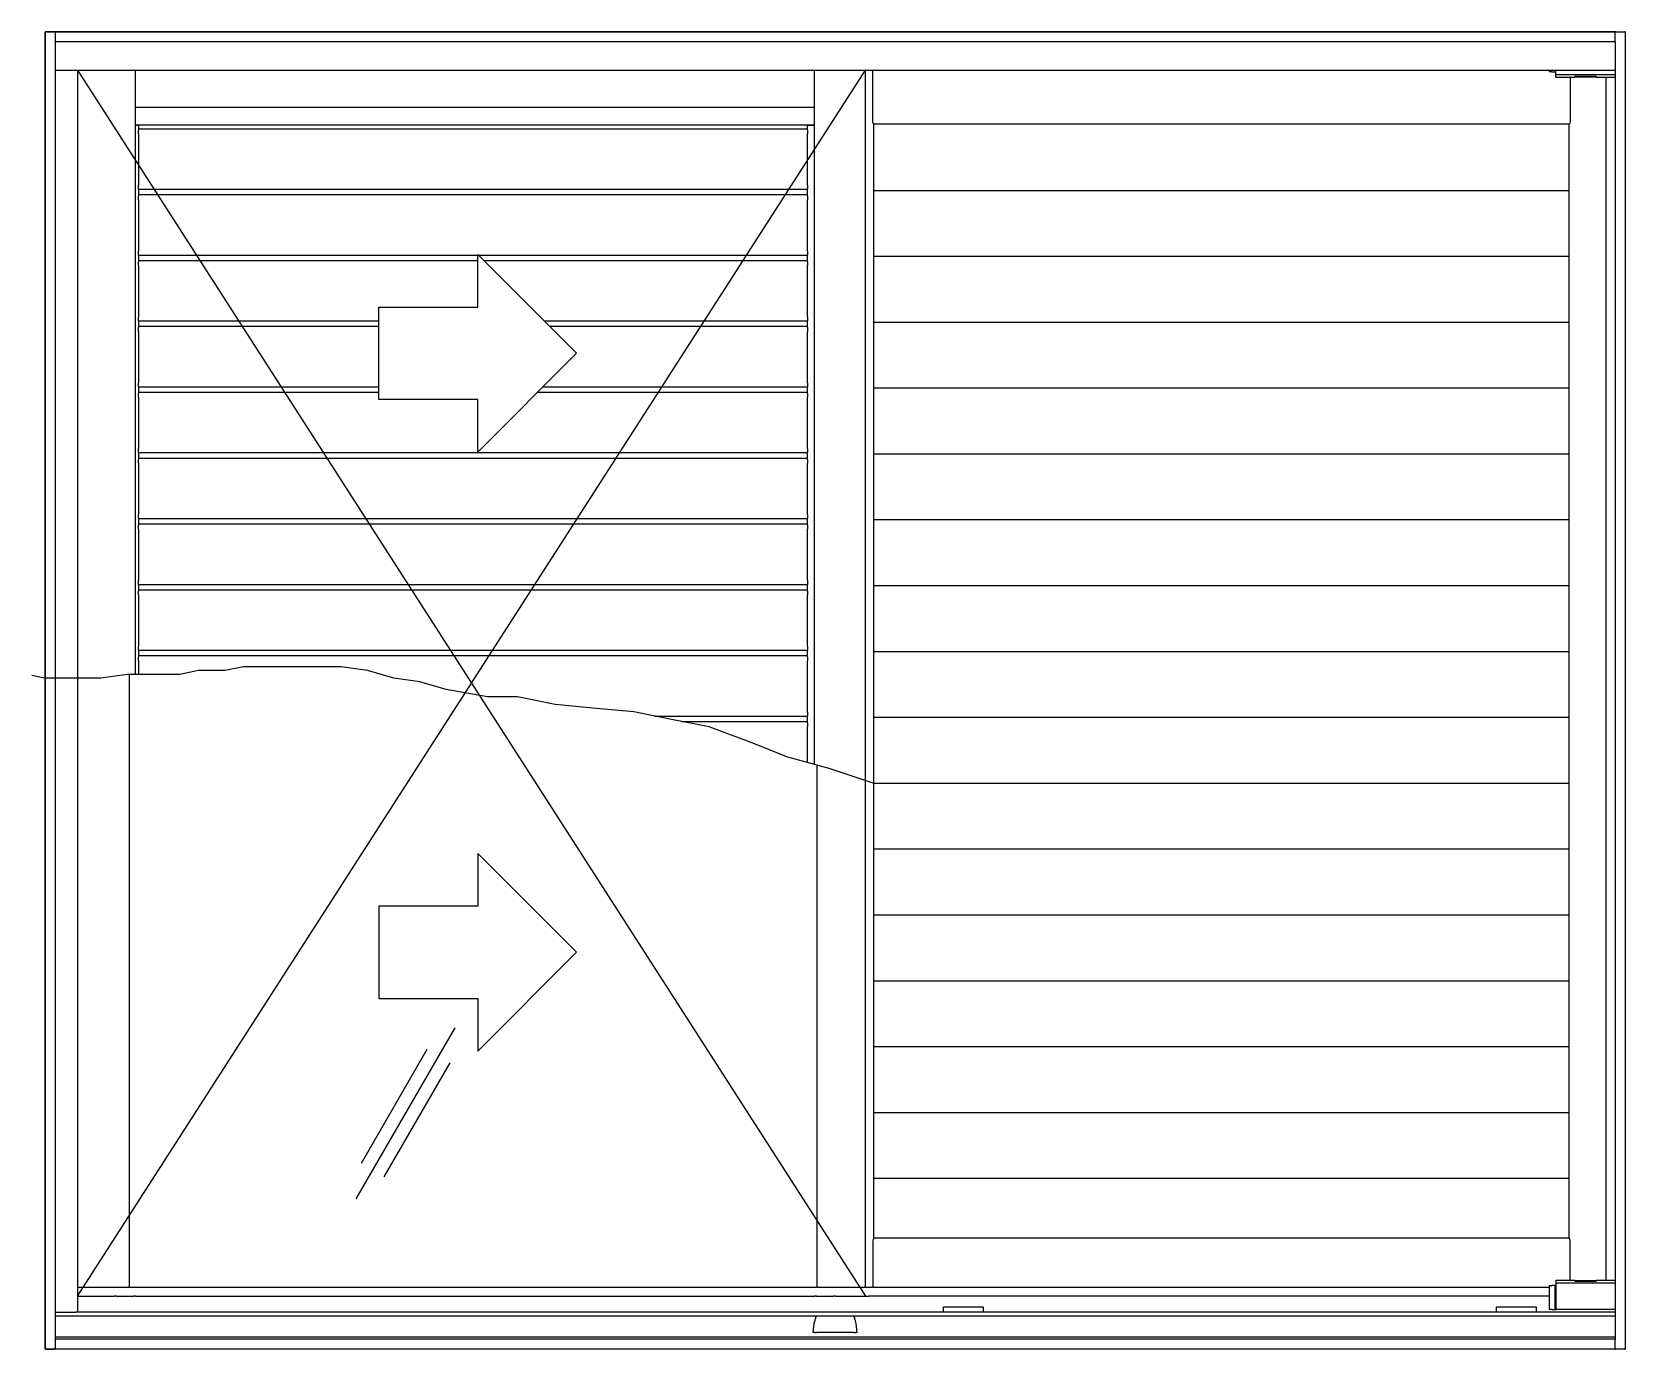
# Model space of a CAD drawing. Header units: millimetres. Extents: x 435.05 to 436.26, y 1052.6 to 1053.6.
import ezdxf

# ---------------------------------------------------------------- set-up
doc = ezdxf.new("R2010")
doc.units = ezdxf.units.MM
doc.header["$LTSCALE"] = 0.5
doc.layers.add('Gravia_Janelas', color=1, linetype='Continuous')

msp = doc.modelspace()

# ---------------------------------------------------------------- linework, layer by layer
at = {"layer": 'Gravia_Janelas'}
for p, q in [((435.0594, 1053.5959), (435.0598, 1053.5959)), ((435.0594, 1053.5959), (435.0594, 1052.5959)), ((435.0666, 1053.5959), (435.0598, 1053.5959)), ((435.0666, 1053.5959), (435.067, 1053.5959)), ((435.067, 1053.5955), (435.067, 1053.5959)), ((436.2518, 1053.5959), (435.067, 1053.5959)), ((435.067, 1053.5955), (435.067, 1053.5887)), ((436.2518, 1053.5959), (436.2518, 1053.5955)), ((436.2522, 1053.5959), (436.2518, 1053.5959)), ((436.2518, 1053.5887), (436.2518, 1053.5955)), ((436.2522, 1053.5959), (436.259, 1053.5959)), ((436.2594, 1053.5959), (436.259, 1053.5959)), ((436.2594, 1053.5959), (436.2594, 1052.5959)), ((435.067, 1053.5883), (435.067, 1053.5887)), ((436.2518, 1053.5883), (435.067, 1053.5883)), ((435.067, 1053.5883), (435.067, 1052.6035)), ((436.2518, 1053.5887), (436.2518, 1053.5883)), ((436.2518, 1053.5883), (436.2518, 1052.6035)), ((435.067, 1053.5669), (436.2518, 1053.5669)), ((435.084, 1053.5669), (435.6824, 1052.636)), ((435.084, 1052.636), (435.6824, 1053.5669)), ((435.084, 1053.5669), (435.084, 1052.624)), ((435.128, 1053.1081), (435.128, 1053.5669)), ((435.6438, 1053.0398), (435.6438, 1053.5669)), ((435.6824, 1052.643), (435.6824, 1053.5669)), ((436.2018, 1053.5669), (436.2018, 1053.5655)), ((436.2038, 1053.5655), (436.2018, 1053.5655)), ((436.2038, 1053.5655), (436.2063, 1053.5655)), ((436.2063, 1053.5669), (436.2063, 1053.5655)), ((436.2063, 1053.5655), (436.2068, 1053.5655)), ((436.2068, 1053.5635), (436.2068, 1053.5669)), ((436.2068, 1053.5615), (436.2068, 1053.5635)), ((436.2068, 1053.5635), (436.2518, 1053.5635)), ((436.2068, 1053.5615), (436.2213, 1053.5615)), ((436.2213, 1053.562), (436.2373, 1053.562)), ((436.2213, 1053.5615), (436.2213, 1053.562)), ((436.2373, 1053.562), (436.2213, 1053.562)), ((436.2213, 1053.562), (436.2213, 1053.5615)), ((436.2373, 1053.5615), (436.2213, 1053.5615)), ((436.2373, 1053.562), (436.2373, 1053.5615)), ((436.2373, 1053.562), (436.2373, 1053.5615)), ((436.2373, 1053.5615), (436.2518, 1053.5615)), ((436.2448, 1053.5615), (436.2448, 1052.6481)), ((435.128, 1053.5388), (435.6438, 1053.5388)), ((435.128, 1053.5253), (435.6438, 1053.5253)), ((435.1303, 1053.5248), (435.128, 1053.5248)), ((435.1303, 1053.5253), (435.1303, 1053.5224)), ((435.6385, 1053.5224), (435.6385, 1053.5253)), ((435.6438, 1053.5248), (435.6385, 1053.5248)), ((435.6888, 1052.6801), (435.6888, 1053.5258)), ((436.217, 1052.6801), (436.217, 1053.5258)), ((435.1303, 1053.5224), (435.1303, 1053.5214)), ((435.1303, 1053.5224), (435.6385, 1053.5224)), ((435.1303, 1053.5185), (435.1303, 1053.5214)), ((435.1303, 1053.5185), (435.1303, 1053.4795)), ((435.6385, 1053.5214), (435.6385, 1053.5224)), ((435.6385, 1053.5214), (435.6385, 1053.5185)), ((435.6385, 1053.4795), (435.6385, 1053.5185)), ((435.1303, 1053.4765), (435.1303, 1053.4795)), ((435.1303, 1053.4765), (435.1303, 1053.4724)), ((435.1303, 1053.4765), (435.6385, 1053.4765)), ((435.6385, 1053.4795), (435.6385, 1053.4765)), ((435.6385, 1053.4724), (435.6385, 1053.4765)), ((435.6888, 1053.4756), (436.217, 1053.4756)), ((435.1303, 1053.4724), (435.1303, 1053.4714)), ((435.1303, 1053.4724), (435.6385, 1053.4724)), ((435.1303, 1053.4685), (435.1303, 1053.4714)), ((435.1303, 1053.4685), (435.1303, 1053.4295)), ((435.6385, 1053.4714), (435.6385, 1053.4724)), ((435.6385, 1053.4714), (435.6385, 1053.4685)), ((435.6385, 1053.4295), (435.6385, 1053.4685)), ((435.1303, 1053.4265), (435.1303, 1053.4295)), ((435.1303, 1053.4265), (435.1303, 1053.4224)), ((435.1303, 1053.4265), (435.388, 1053.4265)), ((435.3885, 1053.4265), (435.6385, 1053.4265)), ((435.6385, 1053.4295), (435.6385, 1053.4265)), ((435.6385, 1053.4224), (435.6385, 1053.4265)), ((435.1303, 1053.4224), (435.1303, 1053.4214)), ((435.1303, 1053.4224), (435.388, 1053.4224)), ((435.1303, 1053.4185), (435.1303, 1053.4214)), ((435.1303, 1053.4185), (435.1303, 1053.3795)), ((435.3926, 1053.4224), (435.6385, 1053.4224)), ((435.6385, 1053.4214), (435.6385, 1053.4224)), ((435.6385, 1053.4214), (435.6385, 1053.4185)), ((435.6385, 1053.3795), (435.6385, 1053.4185)), ((435.6888, 1053.4256), (436.217, 1053.4256)), ((435.1303, 1053.3765), (435.1303, 1053.3795)), ((435.6385, 1053.3795), (435.6385, 1053.3765)), ((435.1303, 1053.3765), (435.1303, 1053.3724)), ((435.1303, 1053.3765), (435.313, 1053.3765)), ((435.1303, 1053.3724), (435.1303, 1053.3714)), ((435.1303, 1053.3724), (435.313, 1053.3724)), ((435.1303, 1053.3685), (435.1303, 1053.3714)), ((435.1303, 1053.3685), (435.1303, 1053.3295)), ((435.4385, 1053.3765), (435.6385, 1053.3765)), ((435.4426, 1053.3724), (435.6385, 1053.3724)), ((435.6385, 1053.3724), (435.6385, 1053.3765)), ((435.6385, 1053.3714), (435.6385, 1053.3724)), ((435.6385, 1053.3714), (435.6385, 1053.3685)), ((435.6385, 1053.3295), (435.6385, 1053.3685)), ((435.6888, 1053.3756), (436.217, 1053.3756)), ((435.1303, 1053.3265), (435.1303, 1053.3295)), ((435.6385, 1053.3295), (435.6385, 1053.3265)), ((435.1303, 1053.3265), (435.313, 1053.3265)), ((435.1303, 1053.3265), (435.1303, 1053.3224)), ((435.1303, 1053.3224), (435.1303, 1053.3214)), ((435.1303, 1053.3224), (435.313, 1053.3224)), ((435.1303, 1053.3185), (435.1303, 1053.3214)), ((435.1303, 1053.3185), (435.1303, 1053.2795)), ((435.4334, 1053.3224), (435.6385, 1053.3224)), ((435.4375, 1053.3265), (435.6385, 1053.3265)), ((435.6385, 1053.3224), (435.6385, 1053.3265)), ((435.6385, 1053.3214), (435.6385, 1053.3224)), ((435.6385, 1053.3214), (435.6385, 1053.3185)), ((435.6385, 1053.2795), (435.6385, 1053.3185)), ((435.6888, 1053.3256), (436.217, 1053.3256)), ((435.1303, 1053.2765), (435.1303, 1053.2795)), ((435.1303, 1053.2765), (435.1303, 1053.2724)), ((435.1303, 1053.2765), (435.6385, 1053.2765)), ((435.1303, 1053.2724), (435.1303, 1053.2714)), ((435.1303, 1053.2724), (435.6385, 1053.2724)), ((435.1303, 1053.2685), (435.1303, 1053.2714)), ((435.6385, 1053.2795), (435.6385, 1053.2765)), ((435.6385, 1053.2724), (435.6385, 1053.2765)), ((435.6385, 1053.2714), (435.6385, 1053.2724)), ((435.6385, 1053.2714), (435.6385, 1053.2685)), ((435.6888, 1053.2756), (436.217, 1053.2756)), ((435.1303, 1053.2685), (435.1303, 1053.2295)), ((435.6385, 1053.2295), (435.6385, 1053.2685)), ((435.1303, 1053.2265), (435.1303, 1053.2295)), ((435.1303, 1053.2265), (435.1303, 1053.2224)), ((435.1303, 1053.2265), (435.6385, 1053.2265)), ((435.1303, 1053.2224), (435.1303, 1053.2214)), ((435.1303, 1053.2224), (435.6385, 1053.2224)), ((435.1303, 1053.2185), (435.1303, 1053.2214)), ((435.6385, 1053.2295), (435.6385, 1053.2265)), ((435.6385, 1053.2224), (435.6385, 1053.2265)), ((435.6385, 1053.2214), (435.6385, 1053.2224)), ((435.6385, 1053.2214), (435.6385, 1053.2185)), ((435.6888, 1053.2256), (436.217, 1053.2256)), ((435.1303, 1053.2185), (435.1303, 1053.1795)), ((435.6385, 1053.1795), (435.6385, 1053.2185)), ((435.1303, 1053.1765), (435.1303, 1053.1795)), ((435.1303, 1053.1765), (435.1303, 1053.1724)), ((435.1303, 1053.1765), (435.6385, 1053.1765)), ((435.1303, 1053.1724), (435.1303, 1053.1714)), ((435.1303, 1053.1724), (435.6385, 1053.1724)), ((435.6385, 1053.1795), (435.6385, 1053.1765)), ((435.6385, 1053.1724), (435.6385, 1053.1765)), ((435.6385, 1053.1714), (435.6385, 1053.1724)), ((435.6888, 1053.1756), (436.217, 1053.1756)), ((435.1303, 1053.1685), (435.1303, 1053.1714)), ((435.1303, 1053.1685), (435.1303, 1053.1295)), ((435.6385, 1053.1714), (435.6385, 1053.1685)), ((435.6385, 1053.1295), (435.6385, 1053.1685)), ((435.1303, 1053.1265), (435.1303, 1053.1295)), ((435.1303, 1053.1265), (435.1303, 1053.1224)), ((435.1303, 1053.1265), (435.6385, 1053.1265)), ((435.6385, 1053.1295), (435.6385, 1053.1265)), ((435.6385, 1053.1224), (435.6385, 1053.1265)), ((435.6888, 1053.1256), (436.217, 1053.1256)), ((435.1303, 1053.1224), (435.1303, 1053.1214)), ((435.1303, 1053.1224), (435.6385, 1053.1224)), ((435.1303, 1053.1185), (435.1303, 1053.1214)), ((435.1303, 1053.1185), (435.1303, 1053.1081)), ((435.6385, 1053.1214), (435.6385, 1053.1224)), ((435.6385, 1053.1214), (435.6385, 1053.1185)), ((435.6385, 1053.0795), (435.6385, 1053.1185)), ((435.1233, 1053.1081), (435.1233, 1052.643)), ((435.5223, 1053.0765), (435.6385, 1053.0765)), ((435.6385, 1053.0795), (435.6385, 1053.0765)), ((435.6385, 1053.0724), (435.6385, 1053.0765)), ((435.6888, 1053.0756), (436.217, 1053.0756)), ((435.5428, 1053.0724), (435.6385, 1053.0724)), ((435.6385, 1053.0714), (435.6385, 1053.0724)), ((435.6385, 1053.0714), (435.6385, 1053.0685)), ((435.6385, 1053.0413), (435.6385, 1053.0685)), ((435.6455, 1053.0394), (435.6455, 1052.643)), ((435.6888, 1053.0256), (436.217, 1053.0256)), ((435.6888, 1052.9756), (436.217, 1052.9756)), ((435.6888, 1052.9256), (436.217, 1052.9256)), ((435.6888, 1052.8756), (436.217, 1052.8756)), ((435.3705, 1052.8399), (435.2955, 1052.71)), ((435.3494, 1052.8233), (435.2994, 1052.7367)), ((435.6888, 1052.8256), (436.217, 1052.8256)), ((435.3667, 1052.8133), (435.3167, 1052.7267)), ((435.6888, 1052.7756), (436.217, 1052.7756)), ((435.6888, 1052.7256), (436.217, 1052.7256)), ((435.084, 1052.643), (436.2018, 1052.643)), ((435.6824, 1052.643), (436.2018, 1052.643)), ((436.2018, 1052.6441), (436.2018, 1052.6261)), ((436.2018, 1052.6441), (436.2038, 1052.6441)), ((436.2063, 1052.6441), (436.2038, 1052.6441)), ((436.2068, 1052.6441), (436.2063, 1052.6441)), ((436.2063, 1052.6261), (436.2063, 1052.6441)), ((436.2068, 1052.6481), (436.2068, 1052.6461)), ((436.2213, 1052.6481), (436.2068, 1052.6481)), ((436.2068, 1052.6461), (436.2068, 1052.6261)), ((436.2518, 1052.6461), (436.2068, 1052.6461)), ((436.2213, 1052.6476), (436.2213, 1052.6481)), ((436.2213, 1052.6481), (436.2373, 1052.6481)), ((436.2213, 1052.6476), (436.2213, 1052.6481)), ((436.2373, 1052.6476), (436.2213, 1052.6476)), ((436.2213, 1052.6476), (436.2373, 1052.6476)), ((436.2518, 1052.6481), (436.2373, 1052.6481)), ((436.2373, 1052.6481), (436.2373, 1052.6476)), ((436.2373, 1052.6476), (436.2373, 1052.6481)), ((435.084, 1052.636), (435.1118, 1052.636)), ((435.1118, 1052.636), (435.1122, 1052.636)), ((435.1136, 1052.636), (435.1122, 1052.636)), ((435.1136, 1052.636), (435.1265, 1052.636)), ((435.128, 1052.636), (435.1265, 1052.636)), ((435.128, 1052.636), (435.6438, 1052.636)), ((435.6453, 1052.636), (435.6438, 1052.636)), ((435.6453, 1052.636), (435.6582, 1052.636)), ((435.6597, 1052.636), (435.6582, 1052.636)), ((435.6597, 1052.636), (435.6601, 1052.636)), ((435.6601, 1052.636), (435.685, 1052.636)), ((436.2018, 1052.636), (435.685, 1052.636)), ((435.7418, 1052.628), (435.7718, 1052.628)), ((435.7418, 1052.6244), (435.7418, 1052.628)), ((435.7718, 1052.628), (435.7718, 1052.6244)), ((436.1618, 1052.628), (436.1918, 1052.628)), ((436.1618, 1052.6244), (436.1618, 1052.628)), ((436.1918, 1052.628), (436.1918, 1052.6244)), ((435.067, 1052.624), (435.0674, 1052.624)), ((435.067, 1052.6211), (436.2518, 1052.6211)), ((435.0674, 1052.624), (435.0828, 1052.624)), ((435.0839, 1052.624), (435.0828, 1052.624)), ((436.2518, 1052.624), (435.0839, 1052.624)), ((435.7418, 1052.624), (435.7418, 1052.6244)), ((435.7718, 1052.6244), (435.7718, 1052.624)), ((436.1618, 1052.624), (436.1618, 1052.6244)), ((436.1918, 1052.6244), (436.1918, 1052.624)), ((436.2038, 1052.6261), (436.2018, 1052.6261)), ((436.2038, 1052.6261), (436.2063, 1052.6261)), ((436.2063, 1052.6261), (436.2068, 1052.6261)), ((436.2518, 1052.6261), (436.2068, 1052.6261)), ((436.2518, 1052.605), (435.067, 1052.605)), ((435.067, 1052.6031), (435.067, 1052.6035)), ((436.2518, 1052.6035), (435.067, 1052.6035)), ((435.644, 1052.6085), (435.6426, 1052.6085)), ((435.644, 1052.6085), (435.6452, 1052.6085)), ((435.6736, 1052.6085), (435.6452, 1052.6085)), ((435.6736, 1052.6085), (435.6748, 1052.6085)), ((435.6761, 1052.6085), (435.6748, 1052.6085)), ((436.2518, 1052.6035), (436.2518, 1052.6031)), ((435.0598, 1052.5959), (435.0594, 1052.5959)), ((435.0598, 1052.5959), (435.0666, 1052.5959)), ((435.067, 1052.5959), (435.0666, 1052.5959)), ((435.067, 1052.6031), (435.067, 1052.5963)), ((435.067, 1052.5959), (435.067, 1052.5963)), ((436.2518, 1052.5959), (435.067, 1052.5959)), ((436.2518, 1052.5963), (436.2518, 1052.6031)), ((436.2518, 1052.5963), (436.2518, 1052.5959)), ((436.2518, 1052.5959), (436.2522, 1052.5959)), ((436.259, 1052.5959), (436.2522, 1052.5959)), ((436.259, 1052.5959), (436.2594, 1052.5959))]:
    msp.add_line(p, q, dxfattribs=at)
at = {"layer": 'Gravia_Janelas', "color": 2}
msp.add_lwpolyline([(436.2594, 1052.5959), (435.0594, 1052.5959), (435.0594, 1053.5959), (436.2594, 1053.5959)], close=True, dxfattribs=at)
at = {"layer": 'Gravia_Janelas', "flags": 128}
for points in [[(436.2177, 1053.5615), (436.2177, 1053.5277), (436.2174, 1053.5267), (436.2174, 1053.5267), (436.2173, 1053.5266), (436.2173, 1053.5266), (436.2173, 1053.5265), (436.2173, 1053.5265), (436.2173, 1053.5265), (436.2173, 1053.5264), (436.2172, 1053.5264), (436.2172, 1053.5263), (436.2172, 1053.5263), (436.2172, 1053.5262), (436.217, 1053.5258), (435.6887, 1053.5258), (435.6887, 1053.5258), (435.6887, 1053.5259), (435.6887, 1053.5259), (435.6887, 1053.5259), (435.6887, 1053.526), (435.6887, 1053.526), (435.6887, 1053.526), (435.6886, 1053.5261), (435.6886, 1053.5261), (435.6886, 1053.5262), (435.6886, 1053.5262), (435.6886, 1053.5262), (435.6886, 1053.5263), (435.6886, 1053.5263), (435.6885, 1053.5264), (435.6885, 1053.5264), (435.6885, 1053.5265), (435.6885, 1053.5265), (435.6885, 1053.5265), (435.6885, 1053.5266), (435.6884, 1053.5266), (435.6884, 1053.5267), (435.6884, 1053.5267), (435.6881, 1053.5277), (435.6881, 1053.5669)], [(436.2177, 1052.6481), (436.2177, 1052.6782), (436.2174, 1052.6792), (436.2174, 1052.6792), (436.2173, 1052.6793), (436.2173, 1052.6793), (436.2173, 1052.6794), (436.2173, 1052.6794), (436.2173, 1052.6795), (436.2173, 1052.6795), (436.2172, 1052.6796), (436.2172, 1052.6796), (436.2172, 1052.6796), (436.2172, 1052.6797), (436.2172, 1052.6797), (436.2172, 1052.6798), (436.2172, 1052.6798), (436.2171, 1052.6798), (436.2171, 1052.6799), (436.2171, 1052.6799), (436.2171, 1052.6799), (436.2171, 1052.68), (436.2171, 1052.68), (436.2171, 1052.68), (436.2171, 1052.6801), (436.2171, 1052.6801), (435.6887, 1052.6801), (435.6886, 1052.6797), (435.6886, 1052.6797), (435.6886, 1052.6796), (435.6886, 1052.6796), (435.6885, 1052.6796), (435.6885, 1052.6795), (435.6885, 1052.6795), (435.6885, 1052.6794), (435.6885, 1052.6794), (435.6885, 1052.6793), (435.6884, 1052.6793), (435.6884, 1052.6792), (435.6884, 1052.6792), (435.6881, 1052.6782), (435.6881, 1052.643)], [(435.6446, 1052.6197), (435.6447, 1052.6197), (435.6447, 1052.6197), (435.6447, 1052.6197), (435.6447, 1052.6197), (435.6447, 1052.6197), (435.6447, 1052.6197), (435.6447, 1052.6197), (435.6447, 1052.6197), (435.6447, 1052.6197), (435.6447, 1052.6198), (435.6447, 1052.6198), (435.6447, 1052.6198), (435.6447, 1052.6198), (435.6447, 1052.6198), (435.6447, 1052.6198), (435.6447, 1052.6198), (435.6447, 1052.6198), (435.6447, 1052.6198), (435.6447, 1052.6198), (435.6447, 1052.6199), (435.6447, 1052.6199), (435.6447, 1052.6199), (435.6447, 1052.6199), (435.6447, 1052.6199)], [(435.6447, 1052.6199), (435.6448, 1052.62), (435.6448, 1052.62), (435.6448, 1052.6201), (435.6449, 1052.6202), (435.6449, 1052.6202), (435.6449, 1052.6203), (435.645, 1052.6203), (435.645, 1052.6204), (435.645, 1052.6205), (435.6451, 1052.6205), (435.6451, 1052.6206), (435.6452, 1052.6206), (435.6452, 1052.6207), (435.6452, 1052.6207), (435.6453, 1052.6207), (435.6453, 1052.6208), (435.6454, 1052.6208), (435.6454, 1052.6209), (435.6454, 1052.6209), (435.6455, 1052.6209), (435.6455, 1052.621), (435.6456, 1052.621), (435.6456, 1052.621), (435.6456, 1052.6211)], [(435.6731, 1052.6211), (435.6732, 1052.621), (435.6732, 1052.621), (435.6733, 1052.621), (435.6733, 1052.6209), (435.6734, 1052.6209), (435.6734, 1052.6209), (435.6734, 1052.6208), (435.6735, 1052.6208), (435.6735, 1052.6207), (435.6736, 1052.6207), (435.6736, 1052.6207), (435.6736, 1052.6206), (435.6737, 1052.6206), (435.6737, 1052.6205), (435.6738, 1052.6205), (435.6738, 1052.6204), (435.6738, 1052.6203), (435.6739, 1052.6203), (435.6739, 1052.6202), (435.6739, 1052.6202), (435.674, 1052.6201), (435.674, 1052.62), (435.674, 1052.62), (435.674, 1052.6199)], [(435.674, 1052.6199), (435.6741, 1052.6199), (435.6741, 1052.6199), (435.6741, 1052.6199), (435.6741, 1052.6199), (435.6741, 1052.6198), (435.6741, 1052.6198), (435.6741, 1052.6198), (435.6741, 1052.6198), (435.6741, 1052.6198), (435.6741, 1052.6198), (435.6741, 1052.6198), (435.6741, 1052.6198), (435.6741, 1052.6198), (435.6741, 1052.6198), (435.6741, 1052.6197), (435.6741, 1052.6197), (435.6741, 1052.6197), (435.6741, 1052.6197), (435.6741, 1052.6197), (435.6741, 1052.6197), (435.6741, 1052.6197), (435.6741, 1052.6197), (435.6741, 1052.6197), (435.6741, 1052.6197)]]:
    msp.add_lwpolyline(points, dxfattribs=at)
at = {"layer": 'Gravia_Janelas'}
for points in [[(435.463, 1053.3519), (435.388, 1053.2769), (435.388, 1053.3169), (435.313, 1053.3169), (435.313, 1053.3869), (435.388, 1053.3869), (435.388, 1053.4269), (435.463, 1053.3519)], [(435.463, 1052.8972), (435.388, 1052.9722), (435.388, 1052.9322), (435.313, 1052.9322), (435.313, 1052.8622), (435.388, 1052.8622), (435.388, 1052.8222), (435.463, 1052.8972)]]:
    msp.add_lwpolyline(points, close=True, dxfattribs=at)
msp.add_lwpolyline([(435.6891, 1053.0254), (435.6549, 1053.0368), (435.6235, 1053.0454), (435.595, 1053.0568), (435.5637, 1053.0682), (435.5351, 1053.0739), (435.5066, 1053.0796), (435.4753, 1053.0825), (435.4468, 1053.0853), (435.4183, 1053.091), (435.3955, 1053.091), (435.3641, 1053.0967), (435.3441, 1053.1024), (435.3242, 1053.1053), (435.3042, 1053.111), (435.2843, 1053.1138), (435.27, 1053.1138), (435.2558, 1053.1138), (435.2415, 1053.1138), (435.2273, 1053.1138), (435.2102, 1053.1138), (435.1959, 1053.111), (435.1759, 1053.111), (435.1617, 1053.1081), (435.1474, 1053.1081), (435.1218, 1053.1081), (435.1018, 1053.1053), (435.079, 1053.1053), (435.0591, 1053.1053), (435.0494, 1053.1074)], dxfattribs=at)
for centre, start, end in [((435.6746, 1052.6085), 163.6817, 180), ((435.6746, 1052.6085), 159.6191, 163.6817), ((435.6441, 1052.6085), 16.3183, 20.3809), ((435.6441, 1052.6085), 0, 16.3183)]:
    msp.add_arc(centre, 0.032, start, end, dxfattribs=at)

doc.saveas('drawing.dxf')
